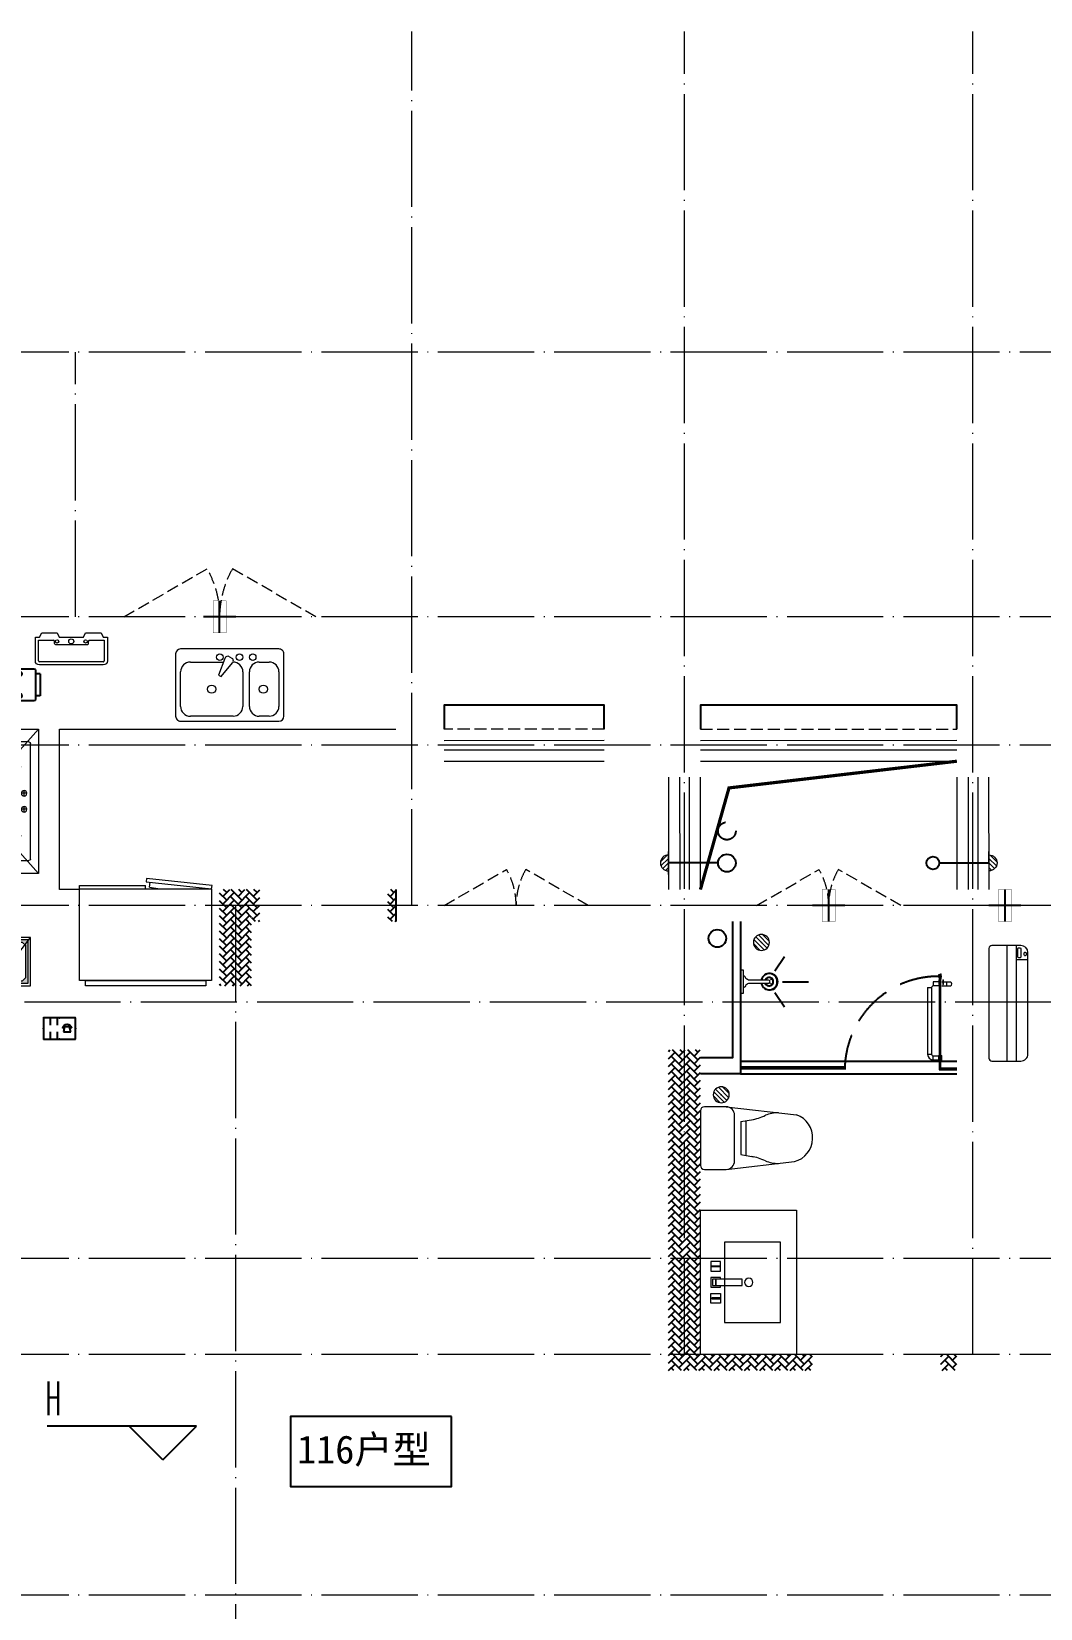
# Model space of a CAD drawing. Extents: x -518115 to 790560, y -210384 to 1628073.
# Drawn here: x 460043 to 466338, y 445749 to 455582 of the extents above; entities that cross this region are included whole.
import ezdxf
from ezdxf.enums import TextEntityAlignment as Align

# ---------------------------------------------------------------- set-up
doc = ezdxf.new("R2010")
doc.units = 0
doc.header["$LTSCALE"] = 1000
doc.header["$MEASUREMENT"] = 0
doc.linetypes.add('DASH', pattern=[0.35, 0.25, -0.1])
doc.linetypes.add('DOTE', pattern=[2.4200000000000004, 2, -0.2, 0.02, -0.2])
for name, color, linetype in [('AH-FURNITURE', 1, 'Continuous'), ('DIM_ELEV', 3, 'Continuous'), ('EQUIP-安防', 3, 'Continuous'), ('IP-bath&kitchen-JOHNSON', 4, 'Continuous'), ('P-bath&kitchen-JOHNSON', 4, 'Continuous'), ('VPIPE-中水', 122, 'Continuous'), ('VPIPE-凝结', 150, 'Continuous'), ('VPIPE-废水', 31, 'Continuous'), ('VPIPE-雨水', 4, 'DASH'), ('保温', 6, 'Continuous'), ('建筑-排气道', 9, 'Continuous'), ('机电标识类', 1, 'Continuous'), ('看线', 251, 'Continuous')]:
    doc.layers.add(name, color=color, linetype=linetype)
for name, color, linetype, lineweight in [('DOTE', 19, 'DOTE', 9), ('LVTRY', 1, 'Continuous', 13), ('PUB_HATCH', 8, 'Continuous', 9), ('WINDOW', 144, 'Continuous', 15), ('平面-栏杆', 135, 'Continuous', 15), ('平面-看线', 45, 'Continuous', 15), ('平面-空调室内机', 176, 'Continuous', 9), ('平面-空调预留孔', 173, 'Continuous', 15), ('空调', 76, 'Continuous', 13), ('立面-洞口示意', 152, 'Continuous', 13)]:
    doc.layers.add(name, color=color, linetype=linetype, lineweight=lineweight)
doc.styles.add('_TCH_DIM', font='SIMPLEX.shx', dxfattribs={"width": 0.7, "bigfont": 'GBCBIG.shx'})
doc.styles.add('_TEL_DIM', font='SIMPLEX', dxfattribs={"width": 0.8, "height": 3.5, "bigfont": 'HZTXT'})
doc.styles.add('DIM_FONT', font='SIMPLEX.shx', dxfattribs={"width": 0.56})
doc.styles.add('黑体', font='')
doc.styles.get('黑体').set_extended_font_data('SimHei')
pattern_1 = [(45, (0, 0), (0, 47.41575231924514), [100.584, -33.528]), (135, (23.70786, 23.70786), (3.05311331771918e-15, 47.41575231924513), [100.584, -33.528])]

# ---------------------------------------------------------------- blocks, each defined once
blk = doc.blocks.new('A$C7A951E79')
at = {"layer": 'LVTRY'}
for p, q in [((-7.071067817567382, 49.49747468566056), (-49.49747468711575, 7.071067807148211)), ((0.01200970011996105, 28.29628095228691), (-46.54583911696682, -18.26156787434593)), ((0, 0), (-35.35533905785996, -35.35533906542696)), ((-0.03019816137384623, -71.1504577078158), (0.03032669913955033, 71.45330783701502)), ((-0.01200970011996105, -28.29628095240332), (-18.26156786479987, -46.54583912075032))]:
    blk.add_line(p, q, dxfattribs=at)
blk.add_arc((6.426847539842129e-05, 0.1514250643085688), 49.94917711705559, 89.97568208789981, 269.9756820878998, dxfattribs=at)
blk.add_point((0, 0), dxfattribs=at)
blk = doc.blocks.new('A$C42425DA4')
blk.add_blockref('A$C7A951E79', (38800.45369227853, 0.02960725605953485))
at = {"xscale": -1}
blk.add_blockref('A$C7A951E79', (40800.45364829077, -0.07223155035171658), dxfattribs=at)
blk = doc.blocks.new('dongkong')
blk.add_wipeout([(-603756.0415179721, 210770.96306340612), (-603756.0415180603, 210570.80961624245), (-603836.0415181214, 210570.80961593534), (-603836.0415181519, 210770.96306307407)])
at = {"layer": '机电标识类', "color": 250, "linetype": 'DASH', "ltscale": 400}
for p, q in [((-603796.0415180789, 210770.9630630909), (-603796.0415180789, 210570.8096162414)), ((-603896.0415180789, 210670.6929921169), (-603696.0415180789, 210670.6929921169))]:
    blk.add_line(p, q, dxfattribs=at)
at = {"layer": '空调', "color": 6, "linetype": 'DASH', "const_width": 2}
blk.add_lwpolyline([(-603756.0415180789, 210770.9630630909), (-603756.0415180789, 210570.8096162414), (-603836.0415180789, 210570.8096162414), (-603836.0415180789, 210770.9630630909)], close=True, dxfattribs=at)
blk = doc.blocks.new('$equip$00002628')
at = {"linetype": 'Continuous'}
for p, q in [((-0.624999999998181, 0.4150000000045111), (0.625000000001819, 0.4150000000045111)), ((-0.624999999998181, -0.4150000000045111), (-0.624999999998181, 0.4150000000045111)), ((-0.4717313354612998, 0.009603462141967611), (-0.4090194958534994, 0.009603462141967611)), ((-0.4457289298279647, -0.1375965378647379), (-0.3945289298262651, 0.05760346212991863)), ((-0.3945289298262651, 0.05760346212991863), (-0.3945289298262651, 0.05760346212991863)), ((-0.3945289298262651, 0.05760346212991863), (-0.2057289298081741, 0.05760346212991863)), ((-0.2057289298081741, 0.05760346212991863), (-0.1545289298064745, -0.1375965378647379)), ((-0.1912383637663879, 0.009603462141967611), (-0.1285265242022433, 0.009603462141967611)), ((0.07074779736467462, 0.1292446097322681), (0.07074779736467462, 0.4150000000045111)), ((0.3500291924156045, 0.1292446097322681), (0.3500291924156045, 0.4150000000045111)), ((0.625000000001819, 0.4150000000045111), (0.625000000001819, -0.4150000000045111)), ((0.625000000001819, -0.4150000000045111), (-0.624999999998181, -0.4150000000045111)), ((-0.1545289298064745, -0.1375965378647379), (-0.4457289298279647, -0.1375965378647379)), ((0.07074779736467462, -0.4150000000045111), (0.07074779736467462, -0.1292446097468201)), ((0.3500291924156045, -0.4150000000045111), (0.3500291924156045, -0.1292446097468201))]:
    blk.add_line(p, q, dxfattribs=at)
at = {"const_width": 0.05}
blk.add_lwpolyline([(-0.624999999998181, 0.4150000000045111), (0.625000000001819, 0.4150000000045111), (0.625000000001819, -0.4150000000045111), (-0.624999999998181, -0.4150000000045111), (-0.624999999998181, 0.4150000000045111), (0.625000000001819, 0.4150000000045111)], dxfattribs=at)
at = {"linetype": 'Continuous'}
blk.add_arc((-0.3001289298244956, -0.01143547351603047), 0.1728873113639825, 6.989740462788838, 173.0102595372112, dxfattribs=at)
for p in [(-0.624999999998181, 0), (1.818989403545856e-12, 0.4150000000045111), (1.818989403545856e-12, -0.4150000000045111), (0.625000000001819, -3.637978807091713e-12)]:
    blk.add_point(p)
at = {"color": 7, "style": '_TEL_DIM', "flags": 1}
blk.add_attdef('A', text='', height=2.5e-05, dxfattribs=at).set_placement((1.818989403545856e-12, 0), align=Align.MIDDLE_CENTER)
blk = doc.blocks.new('GHFHFHTFHCSDCS')
at = {"layer": 'EQUIP-安防', "xscale": -160, "yscale": 160, "zscale": 160}
blk.add_blockref('$equip$00002628', (460216.5779490121, 372157.3248316622), dxfattribs=at)
blk = doc.blocks.new('rrrrrrrrrrrra')
for p, q in [((-112.3975646988256, 458.7312025176361), (-112.3975646988256, 324.3323662159964)), ((252.6024353011744, 483.7312025176361), (-87.39756469882559, 483.7312025176361)), ((277.6024353011744, 324.3323662159964), (277.6024353011744, 458.7312025176361)), ((-112.3975646988256, 324.3323662159964), (-63.69972878636327, -103.3637925456278)), ((277.6024353011744, 324.3323662159964), (227.5135563242948, -115.5808400628157)), ((-59.12511469877791, 271.0599162159488), (224.3299853011267, 271.0599162159488)), ((-20.6103619200876, 232.4137265472673), (-34.18044077546801, 153.6153487120755)), ((191.3197469591396, 200.4502565474249), (-26.11487635679077, 200.4502565474249)), ((185.8152325224364, 232.4137265477329), (-20.6103619200876, 232.4137265472673)), ((185.8152325224364, 232.4137265477329), (199.3853113778168, 153.6153487125412))]:
    blk.add_line(p, q)
for centre, radius, start, end in [((-87.39756469882559, 458.7312025176361), 25, 90, 180), ((252.6024353011744, 458.7312025176361), 25, 0, 90), ((-59.12511469877791, 324.3323662164621), 53.27245000000602, 180, 270), ((224.3299853008939, 324.3323662164621), 53.27245000000253, 270, 0), ((-322.583031725022, 209.8070477982983), 293.8257332377133, 333.5368539848596, 351.4828191908725), ((487.787902327138, 209.8070477982983), 293.8257332377133, 188.5171808091275, 206.4631460151405), ((148.969911527005, -3.179016253445297), 224.0767612256445, 158.5202191710939, 180), ((16.2349590753438, -3.179016253445297), 224.0767612256723, 0, 21.47978082890611), ((83.83053322241176, -63.61970424279571), 152.7899563564, 195.0773243454172, 340.1181212308546)]:
    blk.add_arc(centre, radius, start, end)
blk = doc.blocks.new('A$C1E0F638F')
for points in [[(499.7003750004806, 435.1003879043274), (499.7003750004806, 85.1003879038617), (-4.325015470385551e-05, 85.10038790432736), (-4.325015470385551e-05, 435.1003879038617)], [(269.850552206859, 30.00024752598256), (229.850552206859, 30.00024752644822), (229.850552206859, 195.0002475259826), (269.850552206859, 195.0002475264482)], [(119.850552206859, 0.0002475259825587273), (179.850552206859, 0.0002475259825587273), (179.850552206859, 60.00024752598256), (119.850552206859, 60.00024752598256)], [(146.850552206859, 55.00024752598256), (152.850552206859, 55.00024752644822), (152.850552206859, 5.00024752644822), (146.850552206859, 5.00024752644822)], [(229.850552206859, 30.00024752644822), (269.850552206859, 30.00024752598256), (269.850552206859, 10.00024752598256), (229.850552206859, 10.00024752644822)], [(379.850552206859, 0.0002475259825587273), (319.850552206859, 0.0002475264482200146), (319.850552206859, 60.00024752644822), (379.850552206859, 60.00024752644822)], [(352.850552206859, 55.00024752598256), (346.850552206859, 55.00024752598256), (346.850552206859, 5.000247525982559), (352.850552206859, 5.000247525982559)]]:
    blk.add_lwpolyline(points, close=True)
blk.add_lwpolyline([(269.850552206859, 60.00024752598256), (279.850552206859, 60.00024752598256), (279.850552206859, 0.0002475264482200146), (219.850552206859, 0.0002475259825587273), (219.850552206859, 60.00024752598256), (229.850552206859, 60.00024752644822)])
blk.add_circle((249.850552206859, 236.2614032463171), 26)
blk = doc.blocks.new('$lvtry$00000171')
for p, q in [((-74.24621202462731, 10.60660171788186), (-10.60660171788186, 74.24621202462731)), ((-69.81875867368217, -27.39235180270043), (27.39235180242758, 69.81875867368217)), ((-53.03300858900184, -53.03300858886359), (53.03300858900184, 53.03300858886359)), ((-27.39235180242758, -69.81875867368217), (69.81875867368217, 27.39235180270043)), ((10.60660171788186, -74.24621202462731), (74.24621202462731, -10.60660171788186))]:
    blk.add_line(p, q)
blk.add_circle((0, 0), 75)
blk.add_point((0, 0))
blk = doc.blocks.new('135')
blk.add_hatch(color=256).paths.add_polyline_path([(4.76418280357393, 1.812162386259842), (3.614183923258678, -0.9586682789313272), (-4.698308072380313, 2.491328362025341), (-3.548309192054148, 5.262159027231063)])
for p, q in [((-6.34257382159194, 2.632406550414998), (5.421245566391007, -2.250020692198631)), ((-5.698204626369259, 2.906323017595241), (-5.160113183243083, 2.682994842084553)), ((-5.555794630552554, 18.93025617586591), (-3.355794630551827, 19.41189882087838)), ((-3.355794630551827, 19.41189882087838), (-5.502586708164016, 19.38346581543646)), ((5.249555696867901, 10.9245783101278), (-5.25044430312846, 10.93328680312606)), ((5.227938415449898, 9.660595023749009), (-5.205485498692723, 9.660595023727183)), ((-5.160113183243083, 2.682994842084553), (-3.818447822857706, 5.915630618167598)), ((-5.000000000007275, 10.93307908955376), (-5.000000000007275, 30.53458335841333)), ((-3.818447822857706, 5.915630618167598), (5.417654394495911, 2.08230101709978)), ((0, -9.095e-13), (-7.276000000000001e-12, 39.11915162772765)), ((5.617387633388716, 18.86060526279379), (3.417387633387988, 19.34224790780627)), ((3.417387633387988, 19.34224790780627), (5.564179711000178, 19.31381490236435)), ((4.075989034128724, -1.150334758983262), (5.417654394495911, 2.08230101709978)), ((4.999999999996362, 10.92478528669653), (4.999999999992723, 32.30060393840449)), ((4.075989034125087, -1.150334758983262), (5.7233188174323, -1.834038541420341))]:
    blk.add_line(p, q)
for centre, radius, start, end in [((6.161034868437128, 15.83646535001662), 13.51105029248686, 151.0147378050733, 204.8403314206463), ((13.49583268638525, 4.204098348475781), 20.48112573357894, 163.092431708237, 182.0011966084188), ((-5.975522388205718, 3.562607190228845), 1, 184.2275252268287, 248.4661137629982), ((13.54264475737364, 4.193994001077044), 19.52885339284392, 163.7443120071847, 182.5268738689926), ((8.625610374787357, 15.4674340699994), 14.59806099666519, 166.2780045267358, 198.0953497200314), ((-5.467505949505721, 3.349919817060253), 0.5, 181.9385014602077, 247.2597126889964), ((-5.220308285297505, 22.14142036417525), 0.5, 335.7643365041333, 151.0147378054934), ((3.827398038803949, 18.06844884589281), 9.42220170707689, 155.7643365036202, 171.9772791662345), ((5.153695528464595, 22.26171150950449), 0.5, 29.84246110022977, 204.5740373216479), ((-5.946870150815811, 17.18555889137405), 11.70614123311011, 10.4750181798539, 24.57403732164799), ((29.07817214454553, 6.708467335577552), 24.03224306675829, 172.943947749341, 199.2318175570648), ((-6.288615623223449, 15.43590622998363), 12.3887641438454, 338.644919711974, 16.04760207510264), ((-6.035673477003001, 15.84248269684667), 13.39994098009156, 334.9111406033848, 29.84246110034611), ((26.37160870551816, 6.273545375245702), 20.6409126368038, 169.1453753653255, 199.9525787155704), ((5.869786496521555, -1.169297062749137), 1.170107913508445, 247.4597126892894, 19.95257871601565), ((5.914985297487874, -1.372233430550295), 0.5, 247.4597126892894, 19.23181755750988)]:
    blk.add_arc(centre, radius, start, end)
blk.add_open_spline([(-5.000000000007275, 30.53458335841333), (-4.10443294849756, 31.33336597555081), (-2.288282033354334, 32.95324444101334), (0.90438098919185, 29.19536669430727), (3.450096077842316, 31.12548990286359), (4.999999999992723, 32.30060393840449)], degree=3, knots=[0, 0, 0, 0, 3.066329070407599, 6.218313121244897, 11.12413523619883, 11.12413523619883, 11.12413523619883, 11.12413523619883])
blk = doc.blocks.new('SDFAWERAWER')
at = {"layer": 'LVTRY', "color": 1}
for p, q in [((593941.1893833182, -1242210.071718162), (593783.7054442759, -1242594.768872668)), ((593964.6458707345, -1242219.669193542), (593807.1619316919, -1242604.366348048)), ((593941.1893833182, -1242210.071718162), (593964.6458707345, -1242219.669193542)), ((593987.7654218215, -1242190.543110286), (593978.1679464299, -1242213.999597729)), ((594007.4885557, -1242225.996441955), (593978.1679464299, -1242213.999597729)), ((594017.0860310916, -1242202.539954511), (593987.7654218215, -1242190.543110286)), ((594015.8193360465, -1242220.432964417), (594027.1688849085, -1242192.714558183)), ((594015.8193360465, -1242220.432964417), (594021.6828450572, -1242222.833830523)), ((594025.7000045974, -1242203.902384486), (594018.4845674199, -1242221.524267195)), ((594018.4845674199, -1242221.524267195), (594021.4897947444, -1242220.265124338)), ((594025.3530065713, -1242210.830205286), (594021.4897947444, -1242220.265124338)), ((594022.5558872721, -1242220.70164544), (594021.6828450572, -1242222.833830523)), ((594021.6828450572, -1242222.833830523), (594023.9367655669, -1242221.889473379)), ((594022.6186791044, -1242211.427743668), (594029.8341162818, -1242193.80586096)), ((594024.1550261178, -1242221.356427115), (594023.937164888, -1242221.888498138)), ((594025.3530065713, -1242210.830205286), (594031.0932591765, -1242196.811088268)), ((594027.1688849085, -1242192.714558183), (594033.0323939191, -1242195.115424288)), ((594029.8341162818, -1242193.80586096), (594031.0932591765, -1242196.811088268)), ((594032.1593517042, -1242197.24760937), (594033.0323939191, -1242195.115424288)), ((594033.0323939191, -1242195.115424288), (594033.976751101, -1242197.369344781)), ((594033.7584905497, -1242197.902391045), (594033.9763517794, -1242197.370320023)), ((594047.2517495372, -1242200.933083513), (594035.9092786319, -1242228.654386825)), ((594035.9092786319, -1242228.654386825), (594038.5747885434, -1242229.745009019)), ((594037.3439066054, -1242210.828683256), (594087.9885953569, -1242231.550505105)), ((594038.5747885434, -1242229.745009019), (594045.1743897707, -1242213.615406493)), ((594038.5747885434, -1242229.745009019), (594041.579694262, -1242228.485098852)), ((594041.579694262, -1242228.485098852), (594051.1771696536, -1242205.028611409)), ((594049.9172594484, -1242202.023705706), (594043.3176582216, -1242218.153308231)), ((594047.2517495372, -1242200.933083513), (594049.9172594484, -1242202.023705706)), ((594049.9172594484, -1242202.023705706), (594051.1771696536, -1242205.028611409)), ((594057.0670404839, -1242246.282014925), (594066.6645158757, -1242222.825527482)), ((594027.746431214, -1242234.285170699), (594078.3911199654, -1242255.006992549)), ((593783.7054442759, -1242594.768872668), (593807.1619316919, -1242604.366348048)), ((593803.2340521519, -1242641.344911171), (593812.8315275433, -1242617.888423728)), ((593812.8315275433, -1242617.888423728), (593842.1521368134, -1242629.885267953)), ((593803.2340521519, -1242641.344911171), (593832.554661422, -1242653.341755396)), ((593842.1521368134, -1242629.885267953), (593832.554661422, -1242653.341755396)), ((593833.814571627, -1242656.346661099), (593832.554661422, -1242653.341755396)), ((593845.157042532, -1242628.625357786), (593833.814571627, -1242656.346661099)), ((593836.4800815652, -1242657.437283303), (593833.814571627, -1242656.346661099)), ((593847.8225524705, -1242629.715979991), (593836.4800815652, -1242657.437283303)), ((593845.157042532, -1242628.625357786), (593842.1521368134, -1242629.885267953)), ((593847.8225524705, -1242629.715979991), (593845.157042532, -1242628.625357786)), ((593847.1421213057, -1242661.799772115), (593858.4845922105, -1242634.078468803)), ((593847.1421213057, -1242661.799772115), (593849.807631217, -1242662.890394308)), ((593849.807631217, -1242662.890394308), (593861.150102122, -1242635.169090996)), ((593852.0613105225, -1242661.945461682), (593862.0950347865, -1242637.422770285)), ((593858.4845922105, -1242634.078468803), (593861.150102122, -1242635.169090996)), ((593861.150102122, -1242635.169090996), (593862.0950347865, -1242637.422770285))]:
    blk.add_line(p, q, dxfattribs=at)
blk.add_lwpolyline([(593823.4857289928, -1242716.975934958), (594045.7556563742, -1242173.940086161), (594036.5013807861, -1242170.150840413), (593814.2314534048, -1242713.186689209)], close=True, dxfattribs=at)
blk.add_arc((594075.2654484361, -1242240.036391133), 15.29342111015146, 281.7932153755734, 33.70187580186141, dxfattribs=at)
for centre, major_axis, start_param, end_param in [((593974.2417065077, -1242223.595433476), (3.926239933352681, 9.595835773426348), 0, 1.570796326794897), ((593816.7577674654, -1242608.292587982), (13.52371531371392, 33.05232318957029), 1.570796326794897, 3.141592653589793), ((593816.7577674654, -1242608.292587982), (3.926239933352681, 9.595835773426348), 1.570796326794897, 3.141592653589793)]:
    blk.add_ellipse(centre, major_axis=major_axis, ratio=1, start_param=start_param, end_param=end_param, dxfattribs=at)
at = {"layer": 'P-bath&kitchen-JOHNSON', "color": 8, "linetype": 'DASH'}
blk.add_arc((593809.7670385346, -1242714.004828131), 586.199339652145, 67.53694625199444, 157.1324720308851, dxfattribs=at)
at = {"layer": 'LVTRY', "color": 1, "xscale": -1, "rotation": 157.7329157530927}
blk.add_blockref('135', (594045.2713309255, -1242161.927690595), dxfattribs=at)
blk = doc.blocks.new('A$C5DCB2F21')
at = {"layer": 'IP-bath&kitchen-JOHNSON', "color": 8}
for p, q in [((-68.28558143033297, -213.1606503543517), (-157.7014214626688, -274.9614281078248)), ((-0.0579361711279489, -261.3536447175793), (-0.0579361711570528, -424.6555120690827)), ((68.16970908802614, -213.1606503543517), (157.5855491203619, -274.9614281078248))]:
    blk.add_line(p, q, dxfattribs=at)
at = {"layer": 'IP-bath&kitchen-JOHNSON', "color": 250}
for centre, major_axis, ratio, start_param, end_param in [((0.0421103943663184, -178.7724866370772), (-50.96224410476142, 6.55561e-11), 0.9900522014073144, -1.362970376127611, 4.504563029716158), ((0.0421103943663184, -177.7692267618913), (-26.80467913510691, 8.690706e-10), 0.9948122416210567, -1.167676844559286, 4.309269498205915)]:
    blk.add_ellipse(centre, major_axis=major_axis, ratio=ratio, start_param=start_param, end_param=end_param, dxfattribs=at)
at = {"layer": 'LVTRY', "color": 1}
for p, q in [((73.60639230580999, 0), (-73.60639230580999, 0)), ((-10.47308850636909, -173.5162652194049), (-10.47308850636909, -49.2578386965979)), ((10.5573092952909, -173.5162652194049), (10.5573092952909, -49.2578386965979))]:
    blk.add_line(p, q, dxfattribs=at)
blk.add_lwpolyline([(73.60639230580999, 0), (73.60639230580999, -15.772798351245), (-73.60639230580999, -15.772798351245), (-73.60639230580999, 0)], dxfattribs=at)
for points in [[(-26.29978149385716, -30.6730770759059, -0.3641418619200349), (-37.77772499481944, -15.772798351245, -0.0204951839784475)], [(-10.47308850636909, -49.43990604687496, 0.214893116671168), (-26.29978149385716, -30.6730770759059, 7.649644273232357)], [(10.5573092952909, -49.2578386965979, -0.2143900455666535), (26.29978149385716, -30.6730770759059, -7.649644273232357)], [(26.29978149385716, -30.6730770759059, 0.3641418619200187), (37.77772499482671, -15.772798351245, 0.0204951839784475)]]:
    blk.add_lwpolyline(points, format="xyb", dxfattribs=at)
blk.add_arc((0.0421103944609058, -173.5162652194049), 10.51519890083, 180, 0, dxfattribs=at)
for centre, major_axis, ratio, start_param, end_param in [((0.0421103943663184, -181.2952494334531), (53.64446843239703, 4.6092399e-09), 0.9875770290783108, 1.768090240399728, 7.656687720196345), ((-12.41473554639378, -164.737432311369), (1.3012e-12, 1.432845619463478), 0.8500000000096485, -1.570796326743344, 4.712388980436241), ((-12.41473554639378, -189.1718906858077), (-2.801241e-10, 1.432845619478029), 0.8500000000010158, 4.712388980259137, 10.99557428743872), ((12.49895633515552, -164.737432311369), (-1.089747e-10, 1.432845619463478), 0.8500000000096485, 4.712388980370823, 10.99557428755041), ((12.49895633515552, -189.1718906858077), (-3.904000999999999e-10, 1.43284561947803), 0.8500000000010156, 4.712388980193717, 10.9955742873733)]:
    blk.add_ellipse(centre, major_axis=major_axis, ratio=ratio, start_param=start_param, end_param=end_param, dxfattribs=at)
blk = doc.blocks.new('DSGDFGF')
at = {"layer": 'IP-bath&kitchen-JOHNSON'}
for p, q in [((676542.331932724, 342985.0196551088), (677892.3295454062, 342985.0196507949)), ((676542.331932724, 342950.0196551071), (677192.3295454478, 342950.0196505642)), ((676542.331932724, 342940.0196551071), (677192.3413922582, 342940.0196503444)), ((676542.331932724, 342905.019720073), (677892.3295454059, 342905.0196507949)), ((677192.3413922582, 342940.0196503444), (677192.3413922533, 342950.0196505642)), ((677892.3295454031, 342940.0196503291), (677792.3295457542, 342940.0196503627)), ((677792.3295457542, 342930.0196503627), (677792.329545758, 342940.0196503627)), ((677892.3295454031, 342930.0196503291), (677792.3295457542, 342930.0196503627))]:
    blk.add_line(p, q, dxfattribs=at)
at = {"layer": 'IP-bath&kitchen-JOHNSON', "color": 8}
for points in [[(676542.3319719185, 343855.3312094221), (676542.3319289016, 342905.0196913155), (676292.3295242395, 342905.0197074407)], [(676492.3319719185, 343855.3312094221), (676492.331953106, 343005.0197000016), (676292.3295265906, 343005.0197000032)]]:
    blk.add_lwpolyline(points, dxfattribs=at)
at = {"layer": 'LVTRY', "color": 1}
blk.add_lwpolyline([(676892.3193115182, 341155.3318184384), (676292.319311518, 341155.3318184384), (676292.3193115267, 342055.3308562199), (676892.3193115271, 342055.3308562199)], close=True, dxfattribs=at)
at = {"layer": 'IP-bath&kitchen-JOHNSON'}
for name, p, rotation in [('A$C5DCB2F21', (676542.3428769042, 343480.3272782623), 90.00848852444699), ('SDFAWERAWER', (-342526.1847909405, 1268090.515878983), 22.25976934310714)]:
    blk.add_blockref(name, p, dxfattribs=dict(at, rotation=rotation))
at = {"layer": 'LVTRY', "xscale": -0.6666666667107826, "yscale": 0.6666666667107826}
for p in [(676672.3319719185, 343725.3312094244), (676422.3295454204, 342775.3312094267)]:
    blk.add_blockref('$lvtry$00000171', p, dxfattribs=at)
at = {"layer": 'LVTRY', "color": 1, "extrusion": (0, 0, -1), "xscale": -1, "zscale": -1, "rotation": 270}
blk.add_blockref('rrrrrrrrrrrra', (-676776.0631769253, 342422.5730388308), dxfattribs=at)
at = {"layer": 'LVTRY', "color": 1, "xscale": -1, "rotation": 270}
blk.add_blockref('A$C1E0F638F', (676357.2294132968, 341355.6371924866), dxfattribs=at)
blk = doc.blocks.new('A$C001338C2')
for p, q in [((-1.49359439092e-05, 248.6000576173246), (-2.84423585981e-05, 22.0000576172315)), ((844.9999883423079, 303.6000072514144), (54.99998834231155, 303.6000543390692)), ((109.0525457565491, 214.7673082745569), (109.0525510513944, 303.6000511174025)), ((899.9999715576414, 22.00000397306576), (899.9999850640525, 248.6000039731589)), ((21.99997024633922, 5.63059293199e-05), (877.9999702463392, 5.2843679441e-06))]:
    blk.add_line(p, q)
at = {"lineweight": 5}
for p, q in [((899.9999830474662, 214.7672611304297), (-1.69525337697e-05, 214.7673147745954)), ((899.9999787804518, 143.1781611304468), (-2.12195482163e-05, 143.1782147746126))]:
    blk.add_line(p, q, dxfattribs=at)
for points in [[(89.24090579471158, 226.3562818807586), (22.19125331861505, 226.3562858772129, -0.414213562372504), (16.6912536464406, 231.8562862050385), (16.69125431894281, 243.1390318179401, -0.414213562373095), (22.19125464676836, 248.6390314901146), (89.24090712286488, 248.6390274936603, -0.414213562373095), (94.74090679503934, 243.1390271658347), (94.74090612253713, 231.8562815529331, -0.414213562373095)], [(73.08482630450817, 275.0144977724194), (56.77886350143308, 275.0144987443309, -0.414213562373095), (51.27886382925863, 280.5144990721565), (51.27886400034913, 283.3844664433818, -0.414213562373095), (56.77886432817468, 288.8844661155563), (73.08482713124977, 288.8844651436448, -0.4142135623732024), (78.58482680342422, 283.3844648158192), (78.58482663233372, 280.5144974445939, -0.414213562373095)]]:
    blk.add_lwpolyline(points, format="xyb", close=True)
for centre, radius, start, end in [((54.99998506405609, 248.6000543390692), 55.0000000000001, 89.99999658490542, 179.9999965849054), ((844.9999850640525, 248.6000072514144), 55.0000000000001, 359.9999965849054, 89.99999658490542), ((21.9999715576414, 22.00005630592932), 22.00000000000004, 179.9999965849054, 269.9999965849054), ((877.9999715576414, 22.00000528436794), 22.00000000000004, 269.9999965849054, 359.9999965849054)]:
    blk.add_arc(centre, radius, start, end)
blk = doc.blocks.new('GDFGDGRD')
at = {"layer": '保温', "linetype": 'ByBlock', "ltscale": 10}
h = blk.add_hatch(dxfattribs=at)
h.set_pattern_fill('AR-HBONE', color=251, scale=55)
h.set_pattern_definition(pattern_1)
h.paths.add_polyline_path([(428966.578379888, 372823.7247212567), (428966.5790232959, 373023.7247251226), (428916.5790233049, 373023.7249310016), (428916.5783798971, 372823.7249271357)])
h = blk.add_hatch(dxfattribs=at)
h.set_pattern_fill('AR-HBONE', color=251, scale=55)
h.set_pattern_definition(pattern_1)
h.paths.add_polyline_path([(429816.578757056, 372823.7247212792), (429816.5794004638, 373023.7247251451), (429766.5794004729, 373023.7249310241), (429766.578757065, 372823.7249271582)])
h = blk.add_hatch(dxfattribs=at)
h.set_pattern_fill('AR-HBONE', color=251, scale=55)
h.set_pattern_definition(pattern_1)
h.paths.add_polyline_path([(430017.8124563344, 372423.588710197), (430016.5797776413, 373023.7247210948), (429816.5797776084, 373023.7249269856), (429817.8124563015, 372423.5889160878)])
h = blk.add_hatch(dxfattribs=at)
h.set_pattern_fill('AR-HBONE', color=251, scale=55)
h.set_pattern_definition(pattern_1)
h.paths.add_polyline_path([(427216.5783803748, 370023.7249376682), (427216.5861217561, 372023.7235304342), (427016.5861217679, 372023.7237229171), (427016.5783803866, 370023.7251301511)])
h = blk.add_hatch(dxfattribs=at)
h.set_pattern_fill('AR-HBONE', color=251, scale=55)
h.set_pattern_definition(pattern_1)
h.paths.add_polyline_path([(425516.5783803387, 370023.7249240321), (425516.5790237546, 370123.7247249025), (425416.5892576899, 370123.724930781), (425416.588614274, 370023.7251299106)])
h = blk.add_hatch(dxfattribs=at)
h.set_pattern_fill('AR-HBONE', color=251, scale=55)
h.set_pattern_definition(pattern_1)
h.paths.add_polyline_path([(427016.5783804261, 370023.7249240499), (427016.5790238421, 370123.7247249204), (426316.5790237262, 370123.7247250654), (426316.5783803102, 370023.724924195)])
at = {"layer": '保温', "color": 251, "linetype": 'ByBlock', "ltscale": 10}
blk.add_line((428916.5787015874, 373023.7248241272), (428916.578701565, 372823.724824273), dxfattribs=at)
blk = doc.blocks.new('GDGDGDSDA')
at = {"layer": 'DOTE', "linetype": 'DOTE', "ltscale": 0.3}
for p, q in [((461134.8193127813, 370658.3318185185), (461134.8193128081, 376108.3318260653)), ((462834.8193122285, 367858.3318270331), (462834.819311643, 376108.3318260653)), ((464634.8193123189, 367858.3318270331), (464634.8193123189, 376108.3318260653)), ((471334.8193115436, 374108.3318260653), (417334.819312298, 374108.3318260653)), ((459034.8193122006, 372458.3318262678), (459034.8193122008, 374108.3318260652)), ((471334.8193115436, 372458.3318262678), (417334.819312298, 372458.3318262678)), ((471334.8193115436, 371658.3318203397), (417334.819312298, 371658.3318203398)), ((471334.8193115436, 370658.3318268224), (417334.819312298, 370658.3318268225)), ((460034.6024018053, 370658.3318268224), (460034.8407879619, 359558.331827242)), ((417334.819312298, 370058.602097323), (471334.8193115436, 370058.6020517343)), ((471334.8193115436, 368458.3318260833), (417334.819312298, 368458.3318260835)), ((471334.8193115436, 367858.3318270331), (417334.819312298, 367858.3318270331)), ((471334.8193115436, 366358.3318253069), (417334.819312298, 366358.3318263437))]:
    blk.add_line(p, q, dxfattribs=at)
blk = doc.blocks.new('rtyg7uyhg')
at = {"layer": 'LVTRY'}
for p, q in [((193590.3031336021, 45458.1133254503), (193590.3030643982, 45069.47696181395)), ((194234.6213208837, 45488.79502889935), (193620.9849572473, 45488.79513816872)), ((193896.3984467548, 45429.87059594441), (193857.5823896687, 45326.26016876537)), ((193925.7802168131, 45440.40881343969), (193940.0533153456, 45432.16822680717)), ((194265.3030643982, 45069.47684161765), (194265.3031336021, 45458.113205254)), ((193620.9848935069, 45130.84059271414), (193620.9849317512, 45345.61331998683)), ((193682.3485790417, 45406.97694542356), (193887.8216881326, 45406.97690883528)), ((193875.2965560293, 45316.03289288385), (193945.6178257855, 45401.45376218002)), ((194009.6212953876, 45345.61325078298), (194009.6212571432, 45130.84052351015)), ((194050.5303480524, 45130.84051622554), (194050.5303862967, 45345.61324349836)), ((194111.8940335871, 45406.97686893496), (194173.2576699507, 45406.97685800815)), ((194234.6212953876, 45345.61321071758), (194234.6212571432, 45130.84048344476)), ((193857.5823896687, 45326.26016876537), (193875.2965560293, 45316.03289288385)), ((193620.9848771165, 45038.79513816872), (194234.621240753, 45038.79502889935)), ((193948.2576098526, 45069.47689807355), (193682.3485189436, 45069.47694542356)), ((194173.2576098526, 45069.47685800816), (194111.893973489, 45069.47686893508))]:
    blk.add_line(p, q, dxfattribs=at)
for centre, radius in [((193866.4394935961, 45437.65873082454), 20.45454545454545), ((193989.1667663234, 45437.6587089707), 20.45454545454545), ((194070.9849481416, 45437.65869440146), 20.45454545454545), ((193815.3030944472, 45238.22692174855), 25.56818181818182), ((194137.4621853563, 45238.2268643822), 25.56818181818182)]:
    blk.add_circle(centre, radius, dxfattribs=at)
for centre, radius, start, end in [((193620.9849517839, 45458.11331998683), 30.68181818181818, 89.99998979807194, 179.9999897972382), ((193915.5529409315, 45422.69466753349), 20.45454545454545, 59.99998980057491, 159.4623117970261), ((193929.8260394641, 45414.45408090108), 20.45454545454545, 320.5376677968172, 59.99998980057491), ((194234.6213154203, 45458.11321071746), 30.68181818181818, 359.9999897972382, 89.99998979807194), ((193682.3485681149, 45345.61330905991), 61.36363636363636, 89.99998979807194, 179.9999897972382), ((193948.2576590239, 45345.6132617099), 61.36363636363636, 359.9999897972382, 89.99998979807194), ((194111.8940226603, 45345.61323257144), 61.36363636363636, 89.99998979807194, 179.9999897972382), ((194173.2576590239, 45345.6132216445), 61.36363636363636, 359.9999897972382, 89.99998979807194), ((193620.9848825799, 45069.47695635049), 30.68181818181818, 179.9999897972382, 269.9999897980719), ((193682.3485298705, 45130.84058178721), 61.36363636363636, 179.9999897972382, 269.9999897980719), ((193948.2576207797, 45130.8405344372), 61.36363636363636, 269.9999897980719, 359.9999897972382), ((194111.893984416, 45130.84050529861), 61.36363636363636, 179.9999897972382, 269.9999897980719), ((194173.2576207797, 45130.84049437181), 61.36363636363636, 269.9999897980719, 359.9999897972382), ((194234.6212462163, 45069.47684708112), 30.68181818181818, 269.9999897980719, 359.9999897972382)]:
    blk.add_arc(centre, radius, start, end, dxfattribs=at)
at = {"layer": 'LVTRY', "style": 'DIM_FONT', "width": 0.8, "flags": 9}
for tag in ['XSIZE', 'YSIZE']:
    blk.add_attdef(tag, (193927.8031388824, 45487.7665121054), '', height=0.5, rotation=89.99998979807198, dxfattribs=at)
blk = doc.blocks.new('A$C60D053AF')
at = {"layer": 'AH-FURNITURE', "color": 8}
for p, q in [((232.5000007597264, -89.99999966996256), (128.2842720070621, -89.99999966996256)), ((192.50000075961, -70.99998518347275), (327.5735938884318, -70.99998518347275)), ((192.50000075961, -90.99998518347275), (327.5735938884318, -90.99998518347275)), ((341.7157295121578, -96.85784955974668), (370.0190303710988, -143.1611504186876)), ((355.8578651358839, -82.71571393602062), (384.1611659948248, -129.0190147949615)), ((232.5000007597264, -109.9999996698461), (128.2842720075278, -109.9999996699626)), ((245.0000007597264, -129.4999851834727), (245.0000007597264, -122.4999996698461)), ((265.0000007597264, -129.4999851834727), (265.0000007597264, -122.4999996698461)), ((255.0000007597264, -280.9999851834727), (255.0000007597264, -250.9999851834727)), ((255.0000007597264, -280.9999851834727), (393.0000007597264, -280.9999851834727)), ((393.0000007597264, -280.9999851834727), (393.0000007597264, -250.9999851834727))]:
    blk.add_line(p, q, dxfattribs=at)
for points in [[(170.00000075961, -67.99998518347275, 1), (170.00000075961, -93.99998518358916), (192.50000075961, -93.99998518347275), (192.50000075961, -67.99998518347275)], [(268.0000007597264, -122.4999996698461), (268.0000007597264, -106.9999996698461, 0.4142135623724265), (248.0000007597264, -86.99999966984615), (232.5000007597264, -86.99999966984615), (232.50000075961, -112.9999996698461), (242.0000007597264, -112.9999996698461), (242.0000007597264, -122.4999996698461)], [(234.0000007597264, -250.9999851834727), (414.0000007597264, -250.9999851834727, 0.4142135623730951), (424.0000007597264, -240.9999851834727), (424.0000007597264, -110.9999851834727, 0.4142135623730951), (414.0000007597264, -100.9999851834727), (234.0000007597264, -100.9999851834727, 0.4142135623730951), (224.0000007597264, -110.9999851834727), (224.0000007597264, -240.9999851834727, 0.4142135623730951)], [(242.0000007597264, -151.9999851834727, 1), (268.0000007597264, -151.9999851834727), (268.0000007597264, -129.4999851834727), (242.0000007597264, -129.4999851834727)], [(383.8076126043452, -161.1923733388539, 1), (402.192388915224, -142.8075970279751), (386.2824863384012, -126.8976944513852), (367.8977100276388, -145.282470762264)]]:
    blk.add_lwpolyline(points, format="xyb", close=True, dxfattribs=at)
for centre, radius in [((100.0000007598428, -99.99999967066105), 30), ((255.0000007597264, -151.9999851834727), 15), ((255.0000007597264, -151.9999851834727), 10), ((393.0000007597264, -151.9999851834727), 15), ((393.0000007597264, -151.9999851834727), 10)]:
    blk.add_circle(centre, radius, dxfattribs=at)
for radius in [40, 20]:
    blk.add_arc((327.5735938884318, -110.9999851834727), radius, 45, 90, dxfattribs=at)
blk = doc.blocks.new('A-Kitchen-7')
at = {"layer": 'LVTRY'}
for p, q in [((-518.6581278588565, 779.725278688129), (-7.244008776673581, 834.3051076843403)), ((-515, 756.005706589378), (-518.6581278588565, 779.725278688129)), ((-3.585880917788018, 810.5855355854728), (-515, 756.005706589378)), ((515, 756.005706589378), (-515, 756.005706589378)), ((-515, 756.005706589378), (-515, 40)), ((-485.6368437646597, 760.5342107040924), (-484.9384396369278, 756.005706589378)), ((-29.12075551543967, 766.9560861630598), (-112.0975807690556, 756.005706589378)), ((-29.12075551546877, 766.9560861630598), (-35.20590834700852, 806.4126680237241)), ((-7.244008776673581, 834.3051076843403), (-3.585880917788018, 810.5855355854728)), ((515, 780), (-5.820766091346741e-11, 780)), ((0, 756.005706589378), (-5.820766091346741e-11, 780)), ((515, 756.005706589378), (515, 780)), ((515, 40), (515, 756.005706589378)), ((-515, 40), (515, 40))]:
    blk.add_line(p, q, dxfattribs=at)
blk.add_lwpolyline([(-468.9430810984049, 40), (-468.9430810984049, 0), (468.9430810984049, 0), (468.9430810984632, 40)], close=True, dxfattribs=at)
blk = doc.blocks.new('*U68')
h = blk.add_hatch(color=5)
h.set_gradient(color1=(0, 0, 255), rotation=180, tint=1)
h.paths.add_polyline_path([(3.524958103184869e-15, -2.819966482547906e-15), (-6.350000000000009, -6.349999999999992), (-6.350000000000001, -2.159000000000014), (-15, -2.158999999999999), (-14.99999999999999, 2.159000000000044), (-6.349999999999993, 2.159000000000029), (-6.349999999999985, 6.350000000000009)])
at = {"color": 0, "linetype": 'Continuous'}
blk.add_lwpolyline([(3.524958103184869e-15, -2.819966482547906e-15), (-6.350000000000009, -6.349999999999992), (-6.350000000000001, -2.159000000000014), (-15, -2.158999999999999), (-14.99999999999999, 2.159000000000044), (-6.349999999999993, 2.159000000000029), (-6.349999999999985, 6.350000000000009)], close=True, dxfattribs=at)
blk = doc.blocks.new('sgrsefv')
at = {"layer": 'PUB_HATCH'}
blk.add_hatch(color=256, dxfattribs=at).paths.add_polyline_path([(1112933.294422049, 840916.328306399), (1112933.294422049, 840646.328306399), (1113073.294422049, 840646.328306399), (1113073.294422049, 840661.328306399), (1112968.294422049, 840661.328306399), (1112948.294422049, 840681.328306399), (1112948.294422049, 840881.328306399), (1112968.294422049, 840901.328306399), (1113288.294422049, 840901.328306399), (1113308.294422049, 840881.328306399), (1113308.294422049, 840681.328306399), (1113288.294422049, 840661.328306399), (1113183.294422049, 840661.328306399), (1113183.294422049, 840646.328306399), (1113323.294422049, 840646.328306399), (1113323.294422049, 840916.328306399)])
at = {"layer": 'LVTRY', "color": 1}
for p, q in [((1113073.294422049, 840661.328306399), (1113073.294422049, 840646.328306399)), ((1113183.294422049, 840661.328306399), (1113183.294422049, 840646.328306399))]:
    blk.add_line(p, q, dxfattribs=at)
for points in [[(1112918.294422049, 840931.328306399), (1113338.294422049, 840931.328306399), (1113338.294422049, 840631.328306399), (1112918.294422049, 840631.328306399)], [(1112933.294422049, 840916.328306399), (1113323.294422049, 840916.328306399), (1113323.294422049, 840646.328306399), (1112933.294422049, 840646.328306399)], [(1113288.294422049, 840661.328306399), (1112968.294422049, 840661.328306399), (1112948.294422049, 840681.328306399), (1112948.294422049, 840881.328306399), (1112968.294422049, 840901.328306399), (1113288.294422049, 840901.328306399), (1113308.294422049, 840881.328306399), (1113308.294422049, 840681.328306399), (1113288.294422049, 840661.328306399)]]:
    blk.add_lwpolyline(points, close=True, dxfattribs=at)
at = {"layer": '立面-洞口示意'}
blk.add_lwpolyline([(1112918.294422049, 840931.328306399), (1113181.846359163, 840837.3789231421), (1113338.294422049, 840631.328306399)], dxfattribs=at)
at = {"layer": '建筑-排气道', "xscale": -5, "yscale": 5, "zscale": 5, "rotation": 270}
blk.add_blockref('*U68', (1113118.391369574, 840599.0160356248), dxfattribs=at)
blk = doc.blocks.new('FRSDFDGDGDRGDR')
at = {"layer": '平面-空调预留孔'}
for p, q in [((699618.9179923869, 775447.756135683), (699746.3179923192, 775447.756135683)), ((699746.3179923192, 775447.756135683), (699746.3179923192, 775355.3561357355)), ((699612.3179923807, 775043.9561356568), (699612.3179923807, 775441.1561356868)), ((699726.5179923008, 775348.7561357393), (699739.7179923131, 775348.7561357393)), ((699719.9179922946, 775342.156135743), (699719.9179922946, 775142.9561356006)), ((699726.5179923008, 775136.3561356043), (699739.7179923131, 775136.3561356043)), ((699746.3179923192, 775129.7561356081), (699746.3179923192, 775037.3561356605)), ((699746.3179923192, 775037.3561356605), (699618.9179923869, 775037.3561356605))]:
    blk.add_line(p, q, dxfattribs=at)
blk.add_lwpolyline([(699766.1179923377, 775166.7161355871), (699792.5179923623, 775153.5161355946), (699792.5179923623, 775057.1561356493), (699766.1179923377, 775043.9561356568), (699766.1179923377, 775017.5561356718), (699618.9179923869, 775017.5561356718, -0.4142135623730951), (699592.5179923623, 775043.9561356568), (699592.5179923623, 775441.1561356868, -0.4142135623730951), (699618.9179923869, 775467.5561356718), (699766.1179923377, 775467.5561356718), (699766.1179923377, 775441.1561356868), (699792.5179923623, 775427.9561356943), (699792.5179923623, 775331.596135749), (699766.1179923377, 775318.3961357565)], format="xyb", close=True, dxfattribs=at)
for centre, radius in [((699739.7179923131, 775243.1561357992), 15.83999999100342), ((699739.7179923131, 775331.596135749), 10.55999999400228), ((699739.7179923131, 775153.5161355946), 10.55999999400228)]:
    blk.add_circle(centre, radius, dxfattribs=at)
for centre, radius, start, end in [((699618.917992382, 775441.1561356819), 6.600000001199078, 89.99999995997936, 179.9999999533093), ((699726.5179922959, 775342.1561357381), 6.600000001199078, 89.99999995997936, 179.9999999533093), ((699739.717992318, 775355.3561357405), 6.600000001206354, 269.9999999599793, 359.9999999533093), ((699726.5179922959, 775142.9561356056), 6.600000001199078, 180.0000000400206, 270.0000000533608), ((699739.717992318, 775129.7561356032), 6.600000001206354, 4.002063966804346e-08, 90.00000005336085), ((699618.917992382, 775043.9561356618), 6.600000001199078, 180.0000000400206, 270.0000000533608)]:
    blk.add_arc(centre, radius, start, end, dxfattribs=at)
blk = doc.blocks.new('GDGDRGDRGRD')
at = {"layer": 'LVTRY', "color": 251}
for p, q in [((430080.5498987493, 371515.3769317719), (429864.6097976839, 371758.3326651105)), ((430334.8192843065, 371758.3326651105), (429864.6097976839, 371758.3326651105)), ((429864.6097976839, 371758.3326651105), (429864.6097976839, 370858.3326651105)), ((430234.8192843063, 370858.3326651105), (430234.8192843063, 371758.3326651105)), ((430334.8192843065, 371515.3769317719), (430080.5498987493, 371515.3769317719)), ((430080.5498987493, 371515.3769317719), (430080.5498987493, 371100.2783888946)), ((429864.6097976839, 370858.3326651105), (430080.5498987493, 371100.2783888946)), ((430080.5498987493, 371100.2783888946), (430334.8192843065, 371100.2783888946)), ((429864.6097976839, 370858.3326651105), (430334.8192843065, 370858.3326651105))]:
    blk.add_line(p, q, dxfattribs=at)
at = {"layer": 'LVTRY'}
for p, q in [((429914.8192843065, 370948.3326651105), (429914.8192843065, 371668.3326651105)), ((429924.8192843065, 371678.3326651105), (430324.8192843065, 371678.3326651106)), ((429994.8192843065, 371628.3326651106), (429994.8192843065, 371418.3326651106)), ((429999.8192843065, 371628.3326651106), (429999.8192843065, 371418.3326651106)), ((430289.8192843065, 371638.3326651107), (430004.8192843065, 371638.3326651106)), ((430289.8192843065, 371633.3326651107), (430004.8192843065, 371633.3326651106)), ((430045.069284306, 371658.3326651107), (430045.069284306, 371568.3326651106)), ((430049.569284306, 371658.3326651107), (430045.069284306, 371658.3326651107)), ((430049.569284306, 371568.3326651106), (430049.569284306, 371658.3326651107)), ((430194.8192843063, 371418.3326651106), (430194.8192843063, 371628.3326651107)), ((430199.8192843063, 371418.3326651106), (430199.8192843063, 371628.3326651107)), ((430234.8192843063, 371668.3326651106), (430234.819284306, 370948.3326651105)), ((429974.8192843067, 371525.5826651108), (430102.3192843067, 371525.5826651108)), ((429974.8192843067, 371521.0826651108), (429974.8192843067, 371525.5826651108)), ((430102.3192843067, 371521.0826651108), (429974.8192843067, 371521.0826651108)), ((430045.069284306, 371568.3326651106), (430049.569284306, 371568.3326651106)), ((430219.819284306, 371525.5826651108), (430092.319284306, 371525.5826651108)), ((430092.319284306, 371525.5826651108), (430092.319284306, 371521.0826651108)), ((430092.319284306, 371521.0826651108), (430219.819284306, 371521.0826651108)), ((430102.3192843067, 371525.5826651108), (430102.3192843067, 371521.0826651108)), ((430219.819284306, 371521.0826651108), (430219.819284306, 371525.5826651108)), ((430234.8192843063, 371100.2783888946), (430234.8192843063, 371515.3769317719)), ((430004.8192843065, 371413.3326651106), (430289.8192843065, 371413.3326651106)), ((430004.8192843065, 371408.3326651106), (430289.8192843065, 371408.3326651106)), ((430045.069284306, 371388.3326651105), (430045.069284306, 371478.3326651106)), ((430045.069284306, 371478.3326651106), (430049.569284306, 371478.3326651106)), ((430049.569284306, 371478.3326651106), (430049.569284306, 371388.3326651105)), ((429935.4224806934, 371358.3326651105), (429974.2160879209, 371358.3326651105)), ((429954.8192843065, 371338.9358614974), (429954.8192843065, 371377.7294687249)), ((430049.569284306, 371388.3326651105), (430045.069284306, 371388.3326651105)), ((429935.4224806934, 371258.3326651105), (429974.2160879209, 371258.3326651105)), ((429954.8192843065, 371238.9358614974), (429954.8192843065, 371277.7294687249)), ((430004.8192843065, 371208.3326651105), (430289.8192843065, 371208.3326651105)), ((430045.069284306, 371228.3326651105), (430045.069284306, 371138.3326651105)), ((430049.569284306, 371228.3326651105), (430045.069284306, 371228.3326651105)), ((430049.569284306, 371138.3326651105), (430049.569284306, 371228.3326651105)), ((429994.8192843065, 370988.3326651105), (429994.8192843065, 371198.3326651105)), ((429999.8192843065, 370988.3326651105), (429999.8192843065, 371198.3326651105)), ((430004.8192843065, 371203.3326651105), (430289.8192843065, 371203.3326651105)), ((430045.069284306, 371138.3326651105), (430049.569284306, 371138.3326651105)), ((430194.8192843063, 371198.3326651105), (430194.8192843063, 370988.3326651104)), ((430199.8192843063, 371198.3326651105), (430199.8192843063, 370988.3326651104)), ((430102.3192843067, 371095.5826651102), (429974.8192843067, 371095.5826651102)), ((429974.8192843067, 371095.5826651102), (429974.8192843067, 371091.0826651102)), ((429974.8192843067, 371091.0826651102), (430102.3192843067, 371091.0826651102)), ((430045.069284306, 370958.3326651105), (430045.069284306, 371048.3326651105)), ((430045.069284306, 371048.3326651105), (430049.569284306, 371048.3326651105)), ((430049.569284306, 371048.3326651105), (430049.569284306, 370958.3326651105)), ((430092.319284306, 371091.0826651102), (430092.319284306, 371095.5826651102)), ((430092.319284306, 371095.5826651102), (430219.819284306, 371095.5826651102)), ((430219.819284306, 371091.0826651102), (430092.319284306, 371091.0826651102)), ((430102.3192843067, 371091.0826651102), (430102.3192843067, 371095.5826651102)), ((430219.819284306, 371095.5826651102), (430219.819284306, 371091.0826651102)), ((430324.8192843063, 370938.3326651105), (429924.8192843065, 370938.3326651105)), ((430289.8192843065, 370983.3326651104), (430004.8192843065, 370983.3326651105)), ((430289.8192843065, 370978.3326651104), (430004.8192843065, 370978.3326651105)), ((430049.569284306, 370958.3326651105), (430045.069284306, 370958.3326651105))]:
    blk.add_line(p, q, dxfattribs=at)
blk.add_lwpolyline([(429608.8200653884, 370758.3318186465), (429734.819284306, 370758.3318186465), (429734.8192843065, 371758.3324083135), (427634.8193110233, 371758.3326651104)], dxfattribs=at)
for centre, radius in [((430147.3192843065, 371523.3326651106), 29.7), ((430147.3192843065, 371523.3326651106), 11.7), ((429954.8192843065, 371358.3326651105), 16.99680361435897), ((429954.8192843065, 371258.3326651105), 16.99680361435897), ((430147.3192843065, 371093.3326651105), 29.7), ((430147.3192843065, 371093.3326651105), 11.7)]:
    blk.add_circle(centre, radius, dxfattribs=at)
for centre, radius, start, end in [((429924.8192843065, 371668.3326651105), 10, 90, 180), ((430004.8192843065, 371628.3326651106), 10, 90, 180), ((430004.8192843065, 371628.3326651106), 5, 90, 180), ((430189.8192843063, 371628.3326651107), 10, 0, 90), ((430189.8192843063, 371628.3326651107), 5, 0, 90), ((430224.8192843063, 371668.3326651106), 10, 0, 90), ((430047.3192843063, 371523.3326651106), 56.7, 2.274239184178576, 87.72576081585424), ((430047.3192843063, 371523.3326651106), 52.2, 2.470411041650347, 87.52958895835897), ((430047.3192843063, 371523.3326651106), 56.7, 272.2742391841458, 357.7257608158206), ((430047.3192843063, 371523.3326651106), 52.2, 272.4704110416411, 357.5295889583505), ((430147.3192843065, 371523.3326651106), 56.7, 92.27423918414576, 177.7257608158206), ((430147.3192843065, 371523.3326651106), 56.7, 182.2742391841786, 267.7257608158542), ((430147.3192843065, 371523.3326651106), 52.2, 92.47041104164106, 177.5295889583496), ((430147.3192843065, 371523.3326651106), 52.2, 182.4704110416495, 267.5295889583589), ((430004.8192843065, 371418.3326651106), 10, 180, 270), ((430004.8192843065, 371418.3326651106), 5, 180, 270), ((430189.8192843063, 371418.3326651106), 5, 270, 0), ((430189.8192843063, 371418.3326651106), 10, 270, 0), ((430004.8192843065, 371198.3326651105), 10, 90, 180), ((430189.8192843063, 371198.3326651105), 10, 0, 90), ((430004.8192843065, 371198.3326651105), 5, 90, 180), ((430047.3192843063, 371093.3326651105), 56.7, 2.274239184178576, 87.72576081585424), ((430047.3192843063, 371093.3326651105), 52.2, 2.470411041650347, 87.52958895835897), ((430147.3192843065, 371093.3326651105), 56.7, 92.27423918414576, 177.7257608158206), ((430147.3192843065, 371093.3326651105), 52.2, 92.47041104164106, 177.5295889583496), ((430189.8192843063, 371198.3326651105), 5, 0, 90), ((430047.3192843063, 371093.3326651105), 56.7, 272.2742391841458, 357.7257608158206), ((430047.3192843063, 371093.3326651105), 52.2, 272.4704110416411, 357.5295889583505), ((430147.3192843065, 371093.3326651105), 56.7, 182.2742391841786, 267.7257608158542), ((430147.3192843065, 371093.3326651105), 52.2, 182.4704110416495, 267.5295889583589), ((429924.8192843065, 370948.3326651105), 10, 180, 270), ((430004.8192843065, 370988.3326651105), 10, 180, 270), ((430004.8192843065, 370988.3326651105), 5, 180, 270), ((430189.8192843063, 370988.3326651104), 5, 270, 0), ((430189.8192843063, 370988.3326651104), 10, 270, 0), ((430224.819284306, 370948.3326651105), 10, 270, 0)]:
    blk.add_arc(centre, radius, start, end, dxfattribs=at)
at = {"xscale": -1, "rotation": 270}
blk.add_blockref('FRSDFDGDGDRGDR', (-345582.7355588751, -327434.1861710575), dxfattribs=at)
for name, p, rotation in [('A$C60D053AF', (430134.8190180612, 372358.3312170932), 270), ('sgrsefv', (1543253.11384424, 1211089.928272285), 180)]:
    blk.add_blockref(name, p, dxfattribs=dict(rotation=rotation))
at = {"xscale": -1}
blk.add_blockref('rtyg7uyhg', (622599.6224451121, 326769.5373516738), dxfattribs=at)
at = {"layer": 'LVTRY', "color": 1, "extrusion": (0, 0, -1), "xscale": -0.7999999999883585, "yscale": 0.7999999999883585, "zscale": -0.7999999999883585}
blk.add_blockref('A-Kitchen-7', (-429196.8200653944, 370158.6015610829), dxfattribs=at)

msp = doc.modelspace()

# ---------------------------------------------------------------- linework, layer by layer
at = {"color": 6, "const_width": 20}
msp.add_lwpolyline([(464216.2816137801, 450232.0851241238), (464394.5145907784, 450865.5014818973), (465816.5787124594, 451032.0865618357)], dxfattribs=at)
at = {"color": 1}
msp.add_lwpolyline([(462663.6429077889, 446945.1957436554), (461657.6429077889, 446945.1957436554), (461657.6429077889, 446509.1957436554), (462663.6429077889, 446509.1957436554)], close=True, dxfattribs=at)
at = {"layer": 'DIM_ELEV'}
for p, q in [((461071.6610112956, 446884.8767813779), (460140.7723497794, 446884.8767813779)), ((460861.6610112956, 446674.8767813779), (460651.6610112956, 446884.8767813779)), ((460861.6610112956, 446674.8767813779), (461071.6610112956, 446884.8767813779))]:
    msp.add_line(p, q, dxfattribs=at)
at = {"layer": 'VPIPE-中水', "linetype": 'Continuous'}
msp.add_circle((464321.7641402496, 449927.0865606843), 55, dxfattribs=at)
at = {"layer": 'VPIPE-凝结', "ltscale": 0.1}
for p, q in [((464326.5731774428, 450397.627007728), (464016.8055427095, 450397.6269900328)), ((465706.5816213568, 450397.627007728), (466016.8055419541, 450397.6269900068))]:
    msp.add_line(p, q, dxfattribs=at)
at = {"layer": 'VPIPE-凝结'}
msp.add_circle((465666.5787009186, 450397.6270051633), 40, dxfattribs=at)
at = {"layer": 'VPIPE-废水'}
msp.add_circle((464381.5758367595, 450397.0861586162), 55, dxfattribs=at)
at = {"layer": 'VPIPE-雨水'}
msp.add_circle((464381.5758367595, 450597.0861586162), 55, dxfattribs=at)
at = {"layer": 'WINDOW', "color": 250, "linetype": 'DASH', "ltscale": 0.3}
for points in [[(462616.5787170264, 450132.085953124), (463006.331906335, 450357.01361144, -0.131605288826864), (463066.5787170762, 450132.0859531527)], [(463516.578717126, 450132.085953124), (463126.8255278174, 450357.01361144, 0.131605288826864), (463066.5787170762, 450132.0859531527)]]:
    msp.add_lwpolyline(points, format="xyb", dxfattribs=at)
at = {"layer": '平面-栏杆'}
for points in [[(462616.5782044925, 451162.2272933793), (463616.5761159782, 451162.3836609855)], [(464216.5787169206, 451162.1334722151), (465816.5761158118, 451162.3836605008)], [(462616.5782044925, 451102.2272933793), (463616.5761159782, 451102.3836609855)], [(464216.5787169206, 451102.1334722151), (465816.5761158118, 451102.3836605008)], [(464086.5787029727, 450932.0865612214), (464086.8758016382, 450232.089162445)], [(464146.5787029727, 450932.0865612214), (464146.8758016382, 450232.089162445)], [(465886.5787029682, 450932.086562201), (465886.8758016337, 450232.0891634247)], [(465946.5787029682, 450932.086562201), (465946.8758016337, 450232.0891634247)]]:
    msp.add_lwpolyline(points, dxfattribs=at)
at = {"layer": '平面-看线'}
for p, q in [((464216.8758016591, 450232.0867814028), (464216.5787029932, 450932.0865612214)), ((466016.8758016546, 450232.0867823825), (466016.5787029887, 450932.086562201))]:
    msp.add_line(p, q, dxfattribs=at)
at = {"layer": '平面-看线', "linetype": 'DASH', "ltscale": 0.3}
for points in [[(463616.5787126579, 451232.0865623208), (462616.5787128479, 451232.086562369)], [(464216.578712419, 451232.0865618752), (465816.578712487, 451232.0865618356)]]:
    msp.add_lwpolyline(points, dxfattribs=at)
at = {"layer": '平面-看线'}
for points in [[(462616.5787128479, 451032.086562369), (463616.5787126514, 451032.0865623208)], [(464216.5787124139, 451032.0865618752), (465816.5787124819, 451032.0865618356)], [(464016.5787029731, 450932.0865612214), (464016.8758016386, 450232.089162445)], [(465816.5787029687, 450932.086562201), (465816.8758016342, 450232.0891634247)]]:
    msp.add_lwpolyline(points, dxfattribs=at)
at = {"layer": '看线', "color": 202, "ltscale": 0.5}
for points in [[(463616.5786821212, 451232.0865759931), (463616.5786817482, 451382.0865759931), (462616.5781690365, 451382.0865735165), (462616.5781689122, 451232.0865735109)], [(465816.5786818754, 451232.0865812807), (465816.5786815024, 451382.0865812807), (464216.5786813245, 451382.0865773517), (464216.5786816807, 451232.086577418)]]:
    msp.add_lwpolyline(points, dxfattribs=at)

# ---------------------------------------------------------------- block references
for name, p in [('A$C42425DA4', (425216.351862997, 450397.6269900065)), ('DSGDFGF', (-212075.7406120999, 106176.7547330357)), ('GHFHFHTFHCSDCS', (0, 77208.36173827358))]:
    msp.add_blockref(name, p)
at = {"layer": '平面-空调室内机', "ltscale": 0.3, "rotation": 180}
msp.add_blockref('dongkong', (-142579.4638193978, 662602.8961860538), dxfattribs=at)
at = {"layer": '平面-空调预留孔', "xscale": 0.8000000000465648, "yscale": 0.8000000000465648, "zscale": 0.8000000000465648, "rotation": 270.0000002334302}
msp.add_blockref('A$C001338C2', (466016.5786863503, 449882.3566125301), dxfattribs=at)

# ---------------------------------------------------------------- texts
at = {"color": 1, "style": '黑体'}
msp.add_text('116户型', height=175, dxfattribs=at).set_placement((461699.8831488895, 446653.0086280921))
at = {"layer": 'DIM_ELEV', "color": 7, "style": '_TCH_DIM', "width": 0.4941176470588236}
msp.add_text('H', height=208.25, dxfattribs=at).set_placement((460130.0623497794, 446954.9467813779))

# ---------------------------------------------------------------- next in the draw order: linework, layer by layer
at = {"layer": 'WINDOW', "color": 250, "linetype": 'DASH', "ltscale": 0.3}
for points in [[(460618.4309254026, 451932.0865699361), (461138.0463571029, 452232.0867641019, -0.1316523369510079), (461218.430925353, 451932.0870922896)], [(461816.5777004696, 451932.0865699361), (461296.9622687693, 452232.0867641019, 0.1316523369510079), (461216.5777005192, 451932.0870922896)]]:
    msp.add_lwpolyline(points, format="xyb", dxfattribs=at)

# ---------------------------------------------------------------- next in the draw order: block references
at = {"xscale": -1}
msp.add_blockref('GDGDRGDRGRD', (889951.3980283253, 79473.75474374183), dxfattribs=at)
at = {"layer": '平面-空调室内机', "ltscale": 0.3, "rotation": 180}
msp.add_blockref('dongkong', (-138779.4628030093, 660802.8965852342), dxfattribs=at)
at = {"layer": '平面-空调室内机', "ltscale": 0.3, "xscale": -1}
msp.add_blockref('dongkong', (-137679.6712222455, 239461.3973887768), dxfattribs=at)

# ---------------------------------------------------------------- next in the draw order: linework, layer by layer
at = {"layer": 'WINDOW', "color": 250, "linetype": 'DASH', "ltscale": 0.3}
for points in [[(464566.4865111517, 450132.0865705643), (464956.2397004602, 450357.0142288803, -0.131605288826864), (465016.4865112015, 450132.0865705931)], [(465466.4865112513, 450132.0865705643), (465076.7333219427, 450357.0142288803, 0.131605288826864), (465016.4865112015, 450132.0865705931)]]:
    msp.add_lwpolyline(points, format="xyb", dxfattribs=at)

# ---------------------------------------------------------------- next in the draw order: block references
msp.add_blockref('GDGDGDSDA', (1281.75939055148, 79473.75474374183))
at = {"xscale": -1}
msp.add_blockref('GDFGDGRD', (891233.1574050388, 77208.36173838918), dxfattribs=at)

doc.saveas('drawing.dxf')
